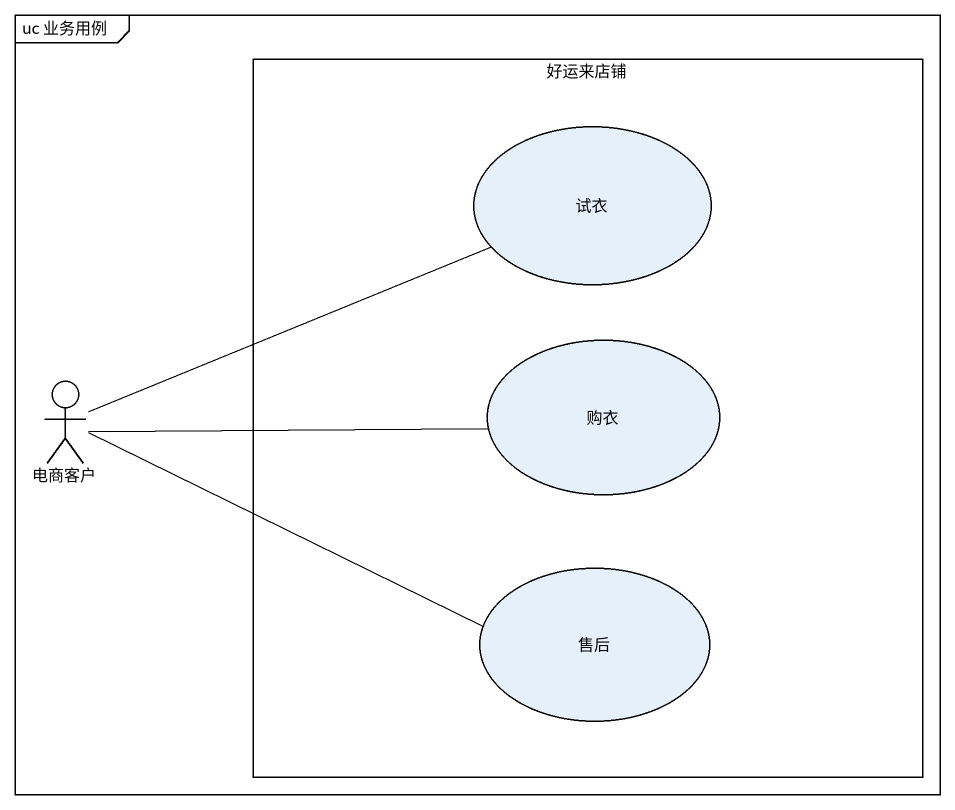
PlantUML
@startuml
mainframe uc 业务用例
rectangle 好运来店铺 {
  usecase 试衣
  usecase 购衣
  usecase 售后
}
actor 电商客户
电商客户 -right- 试衣
电商客户 -right- 购衣
电商客户 -right- 售后
@enduml
